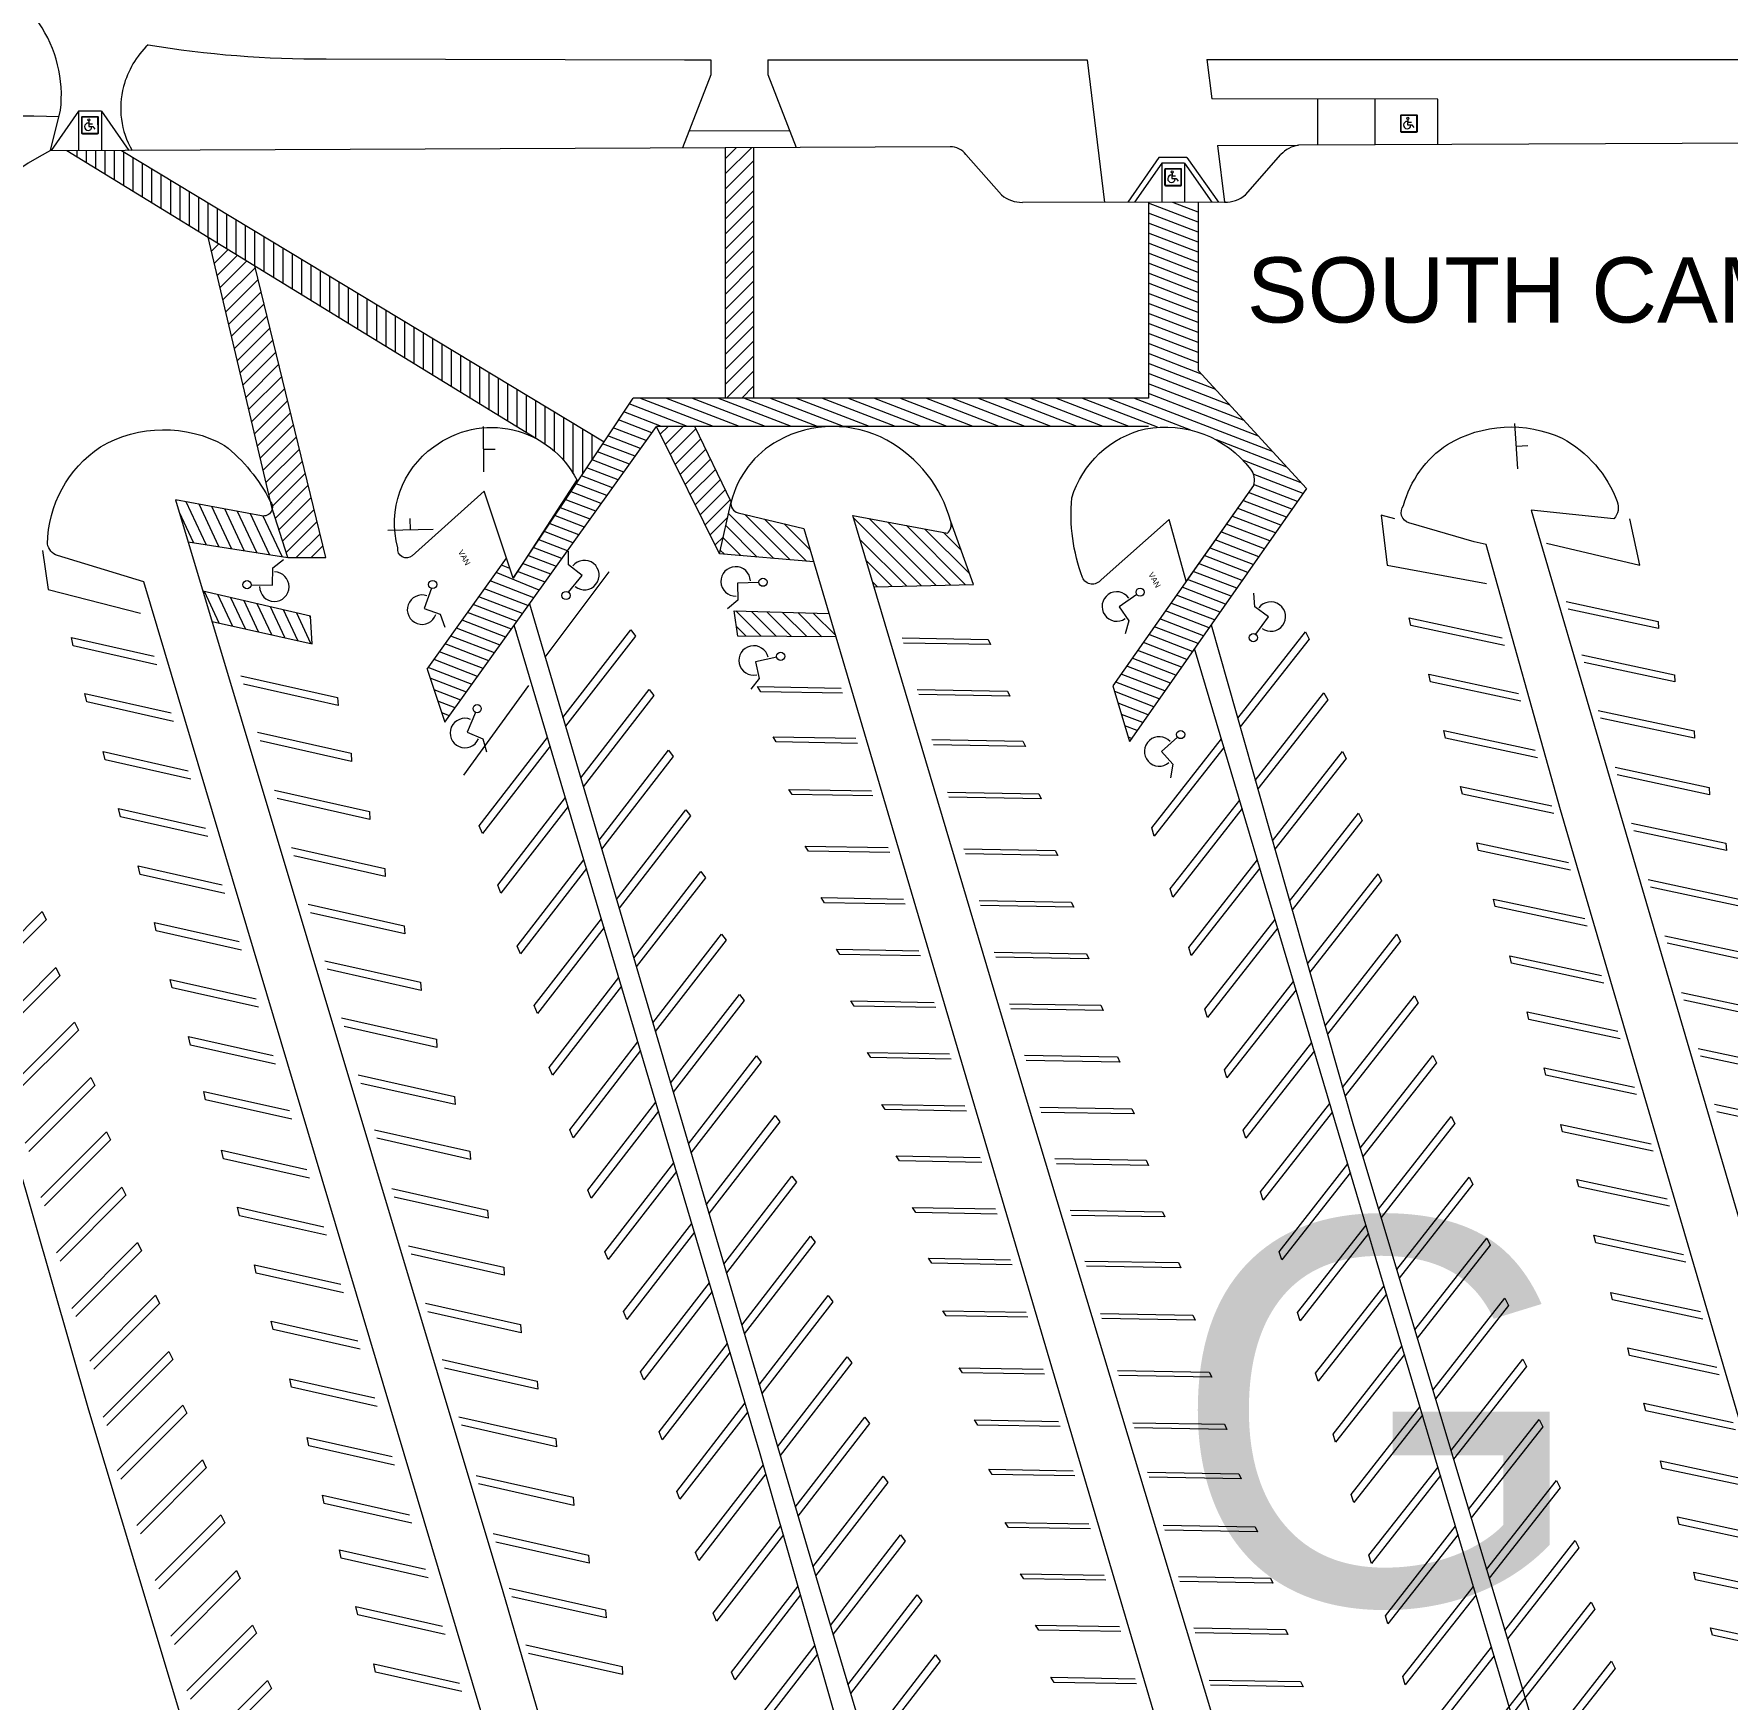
# Model space of a CAD drawing. Header units: feet. Extents: x 6763715 to 6770513, y 1886699 to 1891873.
# Drawn here: x 6767489.8 to 6767788.2, y 1888648 to 1888941.6 of the extents above; entities that cross this region are included whole.
import ezdxf

# ---------------------------------------------------------------- set-up
doc = ezdxf.new("R2010")
doc.units = ezdxf.units.FT
doc.header["$LTSCALE"] = 48
doc.header["$MEASUREMENT"] = 0
doc.layers.get('0').update_dxf_attribs({"lineweight": 0})
for name, color, linetype, lineweight in [('C-PKNG-IDEN', 7, 'Continuous', 0), ('C-PKNG-STRP', 3, 'Continuous', 0), ('C-ROAD', 5, 'Continuous', 0), ('Crosswalk_Stripping', 3, 'Continuous', 0), ('Handicap signs', 5, 'Continuous', 0), ('Housing_Layout_Walks', 6, 'Continuous', 0), ('L-SITE-WALK', 6, 'Continuous', 0)]:
    doc.layers.add(name, color=color, linetype=linetype, lineweight=lineweight)
doc.layers.add('C-ROAD-IDEN', color=7, linetype='Continuous')
doc.styles.add('Campus_Base_Map_NEW$0$Site Plan$0$ARIAL3', font='arial.ttf', dxfattribs={"height": 100})
doc.styles.add('Campus_Base_Map_NEW$0$STANDARD', font='arial.ttf', dxfattribs={"height": 3.8})
doc.styles.get("Standard").update_dxf_attribs({"font": 'arial.ttf'})
pattern_1 = [(115, (-9e-11, 0), (-1.6993271007, -0.79240924076), [])]
pattern_2 = [(135, (-9e-11, 0), (-1.3258252147, -1.3258252147), [])]
pattern_3 = [(45, (-9e-11, 0), (-1.3258252147, 1.3258252147), [])]

# ---------------------------------------------------------------- blocks, each defined once
blk = doc.blocks.new('Campus_Base_Map_NEW$0$S1')
for points in [[(-0.0833, 0), (0.0833, 0)], [(0, 0), (0, -0.0417)]]:
    blk.add_lwpolyline(points)
blk = doc.blocks.new('Campus_Base_Map_NEW$0$HANDI')
at = {"layer": 'Handicap signs', "lineweight": 0}
for p, q in [((0, 0.0791), (0, 0)), ((0, 0), (0.0625, 0)), ((0.0625, 0), (0.0941, -0.0386))]:
    blk.add_line(p, q, dxfattribs=at)
blk.add_circle((0, 0.0941), 0.015, dxfattribs=at)
blk.add_arc((-0.0062, -0.0062), 0.0541, 90, 0, dxfattribs=at)
blk = doc.blocks.new('Campus_Base_Map_NEW$0$Site Plan$0$HANDI')
for p, q in [((0, 0.079), (0, 0)), ((0, 0), (0.062, 0)), ((0.062, 0), (0.094, -0.039))]:
    blk.add_line(p, q)
blk.add_circle((0, 0.094), 0.015)
blk.add_arc((-0.006, -0.006), 0.0541, 90, 0)
blk = doc.blocks.new('Campus_Base_Map_NEW$0$handicap')
at = {"layer": 'C-PKNG-STRP'}
blk.add_line((563729.991, 157499.5), (563730.041, 157499.478), dxfattribs=at)
for points in [[(563729.849, 157499.398), (563730.056, 157499.316, 0.414214), (563730.074, 157499.324), (563730.156, 157499.53, 0.414214), (563730.148, 157499.548), (563729.942, 157499.63, 0.414214), (563729.924, 157499.622), (563729.842, 157499.416, 0.414214)], [(563729.852, 157499.404), (563730.059, 157499.322, 0.414214), (563730.068, 157499.326), (563730.149, 157499.533, 0.414214), (563730.146, 157499.542), (563729.939, 157499.624, 0.414214), (563729.93, 157499.62), (563729.848, 157499.413, 0.414214)]]:
    blk.add_lwpolyline(points, format="xyb", close=True, dxfattribs=at)
at = {"layer": 'C-PKNG-STRP', "rotation": 335.9749199039166}
blk.add_blockref('Campus_Base_Map_NEW$0$Site Plan$0$HANDI', (563729.975, 157499.464), dxfattribs=at)

msp = doc.modelspace()

# ---------------------------------------------------------------- hatches: boundary and pattern name
at = {"layer": 'Crosswalk_Stripping'}
h = msp.add_hatch(dxfattribs=at)
h.set_pattern_fill('ANSI31', color=256, scale=15, style=0)
h.set_pattern_definition(pattern_3)
h.paths.add_polyline_path([(6767616.6, 1888921.51), (6767611.6, 1888921.49), (6767611.6, 1888877.38), (6767616.6, 1888877.38)])
h = msp.add_hatch(dxfattribs=at)
h.set_pattern_fill('ANSI31', color=256, scale=15, style=0)
h.set_pattern_definition(pattern_3)
h.paths.add_polyline_path([(6767528.76, 1888900.68), (6767520.51, 1888905.75), (6767531.56, 1888859.07, -0.191317), (6767531.82, 1888857.93), (6767534.56, 1888849.26), (6767541.25, 1888849.26)])
h.paths.add_polyline_path([(6767606.27, 1888872.38), (6767599.5, 1888872.38), (6767610.62, 1888849.91), (6767612.68, 1888859.06)])
h = msp.add_hatch(dxfattribs=at)
h.set_pattern_fill('ANSI31', color=256, scale=15, angle=70, style=0)
h.set_pattern_definition(pattern_1)
h.paths.add_polyline_path([(6767531.82, 1888857.93, -0.430248), (6767529.94, 1888856.61), (6767514.78, 1888859.44), (6767516.99, 1888852.05), (6767534.56, 1888849.26)])
h = msp.add_hatch(dxfattribs=at)
h.set_pattern_fill('ANSI31', color=256, scale=15, angle=90, style=0)
h.set_pattern_definition(pattern_2)
h.paths.add_polyline_path([(6767625.5, 1888854.36), (6767613.89, 1888857.15, -0.406212), (6767612.68, 1888859.06), (6767610.62, 1888849.91), (6767627.23, 1888848.51)])
h = msp.add_hatch(dxfattribs=at)
h.set_pattern_fill('ANSI31', color=256, scale=15, angle=90, style=0)
h.set_pattern_definition(pattern_2)
h.paths.add_polyline_path([(6767651.37, 1888855.61, -0.276283), (6767650.79, 1888853.54), (6767634.12, 1888856.67), (6767637.87, 1888844.08), (6767655.36, 1888844.5)])
h = msp.add_hatch(dxfattribs=at)
h.set_pattern_fill('ANSI31', color=256, scale=15, angle=70, style=0)
h.set_pattern_definition(pattern_1)
h.paths.add_polyline_path([(6767538.57, 1888838.91), (6767519.6, 1888843.33), (6767521.2, 1888838), (6767538.82, 1888834.07)])
h = msp.add_hatch(dxfattribs=at)
h.set_pattern_fill('ANSI31', color=256, scale=15, angle=90, style=0)
h.set_pattern_definition(pattern_2)
h.paths.add_polyline_path([(6767629.92, 1888839.41), (6767613.22, 1888839.86), (6767613.86, 1888835.43), (6767631.14, 1888835.27)])

# ---------------------------------------------------------------- linework, layer by layer
at = {"layer": 'C-PKNG-STRP'}
for p, q in [((6767495.76, 1888920.93), (6767495.76, 1888920.99)), ((6767704.69, 1888861.99), (6767679.95, 1888826.62)), ((6767714.05, 1888861.41), (6767682.89, 1888816.86)), ((6767617.8, 1888691.24), (6767574.46, 1888837.32)), ((6767697.25, 1888837.39), (6767722.23, 1888749.52)), ((6767574.87, 1888836.25), (6767574.76, 1888836.3)), ((6767679.95, 1888826.62), (6767682.89, 1888816.86)), ((6767722.23, 1888749.52), (6767787.23, 1888532.6)), ((6767648.34, 1888584.56), (6767617.8, 1888691.24))]:
    msp.add_line(p, q, dxfattribs=at)
for points in [[(6767516.99, 1888852.05), (6767534.56, 1888849.26), (6767531.82, 1888857.93)], [(6767627.23, 1888848.51), (6767610.62, 1888849.91), (6767612.68, 1888859.06)], [(6767637.87, 1888844.08), (6767655.36, 1888844.5), (6767651.37, 1888855.61)], [(6767729.63, 1888856.07), (6767727.21, 1888856.75), (6767728.28, 1888847.94), (6767745.75, 1888844.67)], [(6767756.37, 1888851.8), (6767772.81, 1888847.92), (6767771.01, 1888856.1)], [(6767491.34, 1888850.53), (6767492.3, 1888843.62), (6767508.61, 1888839.43)], [(6767579.89, 1888831.71), (6767591.15, 1888846.76), (6767591.15, 1888846.76)], [(6767521.2, 1888838), (6767538.82, 1888834.07), (6767538.57, 1888838.91), (6767519.6, 1888843.33)], [(6767577.14, 1888841.08), (6767626.04, 1888674.82), (6767677.37, 1888501.95)], [(6767631.14, 1888835.27), (6767613.86, 1888835.43), (6767613.22, 1888839.86), (6767629.92, 1888839.41)], [(6767759.8, 1888841.49), (6767776.03, 1888838.01), (6767776.1, 1888836.74), (6767760.19, 1888840.14)], [(6767583.02, 1888821.06), (6767594.97, 1888836.51), (6767595.79, 1888835.43), (6767583.48, 1888819.52)], [(6767748.96, 1888833.77), (6767732.47, 1888837.3), (6767732.17, 1888838.63)], [(6767732.17, 1888838.63), (6767748.56, 1888835.12)], [(6767511.47, 1888830.37), (6767496.74, 1888833.68), (6767496.41, 1888835.16)], [(6767496.41, 1888835.16), (6767511.02, 1888831.87)], [(6767642.8, 1888835.08), (6767657.95, 1888834.81), (6767658.38, 1888833.91), (6767643.07, 1888834.18)], [(6767701.93, 1888820.92), (6767713.87, 1888836.15), (6767714.51, 1888834.89), (6767702.36, 1888819.42)], [(6767784.55, 1888529.18), (6767766.63, 1888590), (6767736.05, 1888692.94), (6767694.35, 1888833.24)], [(6767762.57, 1888832.12), (6767778.92, 1888828.61), (6767778.99, 1888827.34), (6767762.96, 1888830.77)], [(6767526.28, 1888828.44), (6767543.3, 1888824.61), (6767543.4, 1888823.18), (6767526.73, 1888826.93)], [(6767751.84, 1888823.97), (6767735.92, 1888827.38), (6767735.62, 1888828.7)], [(6767735.62, 1888828.7), (6767751.44, 1888825.31)], [(6767514.43, 1888820.38), (6767499.14, 1888823.82), (6767498.81, 1888825.3)], [(6767498.81, 1888825.3), (6767513.99, 1888821.89)], [(6767576.99, 1888826.71), (6767565.49, 1888810.93)], [(6767586.16, 1888810.41), (6767598.24, 1888826.02), (6767599.06, 1888824.94), (6767586.61, 1888808.86)], [(6767632.29, 1888825.35), (6767617.92, 1888825.6), (6767617.33, 1888826.51)], [(6767617.33, 1888826.51), (6767632.03, 1888826.25)], [(6767645.46, 1888826.01), (6767661.37, 1888825.73), (6767661.81, 1888824.83), (6767645.72, 1888825.11)], [(6767705.04, 1888809.98), (6767717.14, 1888825.42), (6767717.79, 1888824.16), (6767705.47, 1888808.48)], [(6767765.47, 1888822.31), (6767782.37, 1888818.69), (6767782.44, 1888817.41), (6767765.86, 1888820.96)], [(6767529.22, 1888818.46), (6767545.71, 1888814.75), (6767545.8, 1888813.32), (6767529.66, 1888816.95)], [(6767754.78, 1888813.95), (6767738.58, 1888817.42), (6767738.27, 1888818.75)], [(6767738.27, 1888818.75), (6767754.38, 1888815.3)], [(6767568.26, 1888801.98), (6767580.32, 1888817.56)], [(6767580.78, 1888816.02), (6767568.84, 1888800.59), (6767568.26, 1888801.98)], [(6767634.92, 1888816.5), (6767620.63, 1888816.75), (6767620.05, 1888817.65)], [(6767620.05, 1888817.65), (6767634.65, 1888817.4)], [(6767648.06, 1888817.16), (6767664.09, 1888816.88), (6767664.52, 1888815.98), (6767648.32, 1888816.26)], [(6767686.78, 1888801.59), (6767699.09, 1888817.29)], [(6767699.53, 1888815.81), (6767687.23, 1888800.15), (6767686.78, 1888801.59)], [(6767517.46, 1888810.19), (6767502.35, 1888813.59), (6767502.02, 1888815.07)], [(6767502.02, 1888815.07), (6767517.01, 1888811.69)], [(6767589.39, 1888799.43), (6767601.66, 1888815.3), (6767602.48, 1888814.22), (6767589.84, 1888797.88)], [(6767708.06, 1888799.34), (6767720.41, 1888815.09), (6767721.05, 1888813.83), (6767708.49, 1888797.84)], [(6767768.43, 1888812.29), (6767785.02, 1888808.73), (6767785.09, 1888807.46), (6767768.82, 1888810.95)], [(6767532.21, 1888808.27), (6767548.92, 1888804.51), (6767549.01, 1888803.09), (6767532.66, 1888806.77)], [(6767571.53, 1888791.5), (6767583.47, 1888806.94)], [(6767637.66, 1888807.25), (6767623.41, 1888807.5), (6767622.83, 1888808.4)], [(6767622.83, 1888808.4), (6767637.4, 1888808.15)], [(6767650.77, 1888807.91), (6767666.87, 1888807.63), (6767667.31, 1888806.73), (6767651.03, 1888807.02)], [(6767690.06, 1888790.86), (6767702.3, 1888806.48)], [(6767757.67, 1888804.12), (6767741.52, 1888807.58), (6767741.22, 1888808.91)], [(6767741.22, 1888808.91), (6767757.27, 1888805.47)], [(6767520.47, 1888800.07), (6767505.06, 1888803.54), (6767504.73, 1888805.02)], [(6767504.73, 1888805.02), (6767520.02, 1888801.58)], [(6767583.93, 1888805.39), (6767572.11, 1888790.11), (6767571.53, 1888791.5)], [(6767592.46, 1888789), (6767604.68, 1888804.81), (6767605.5, 1888803.73), (6767592.91, 1888787.45)], [(6767702.74, 1888805), (6767690.5, 1888789.42), (6767690.06, 1888790.86)], [(6767711.09, 1888788.69), (6767723.24, 1888804.19), (6767723.88, 1888802.93), (6767711.52, 1888787.19)], [(6767771.33, 1888802.45), (6767787.97, 1888798.89), (6767788.04, 1888797.62), (6767771.73, 1888801.11)], [(6767535.19, 1888798.16), (6767551.62, 1888794.46), (6767551.72, 1888793.04), (6767535.63, 1888796.66)], [(6767640.63, 1888797.26), (6767626.32, 1888797.51), (6767625.73, 1888798.41)], [(6767625.73, 1888798.41), (6767640.36, 1888798.15)], [(6767653.7, 1888797.92), (6767669.78, 1888797.64), (6767670.21, 1888796.74), (6767653.96, 1888797.02)], [(6767760.6, 1888794.16), (6767744.38, 1888797.64), (6767744.07, 1888798.96)], [(6767744.07, 1888798.96), (6767760.2, 1888795.5)], [(6767523.44, 1888790.05), (6767508.51, 1888793.41), (6767508.18, 1888794.89)], [(6767508.18, 1888794.89), (6767523, 1888791.56)], [(6767574.96, 1888780.77), (6767586.72, 1888795.98)], [(6767693.32, 1888780.52), (6767705.42, 1888795.97)], [(6767587.18, 1888794.44), (6767575.53, 1888779.38), (6767574.96, 1888780.77)], [(6767595.5, 1888778.64), (6767607.31, 1888793.91), (6767608.13, 1888792.83), (6767595.96, 1888777.09)], [(6767705.86, 1888794.49), (6767693.76, 1888779.09), (6767693.32, 1888780.52)], [(6767714.23, 1888777.65), (6767726.66, 1888793.52), (6767727.3, 1888792.25), (6767714.66, 1888776.15)], [(6767774.28, 1888792.49), (6767790.82, 1888788.95), (6767790.89, 1888787.67), (6767774.68, 1888791.15)], [(6767643.33, 1888788.16), (6767629.14, 1888788.41), (6767628.56, 1888789.31)], [(6767628.56, 1888789.31), (6767643.06, 1888789.06)], [(6767656.37, 1888788.82), (6767672.6, 1888788.54), (6767673.04, 1888787.64), (6767656.63, 1888787.93)], [(6767763.5, 1888784.28), (6767747.33, 1888787.74), (6767747.02, 1888789.07)], [(6767747.02, 1888789.07), (6767763.1, 1888785.62)], [(6767479.68, 1888775.24), (6767491.26, 1888786.84), (6767491.95, 1888785.41), (6767480.35, 1888773.79)], [(6767538.13, 1888788.15), (6767555.08, 1888784.34), (6767555.17, 1888782.91), (6767538.57, 1888786.65)], [(6767526.41, 1888780.08), (6767511.37, 1888783.46), (6767511.03, 1888784.94)], [(6767511.03, 1888784.94), (6767525.96, 1888781.59)], [(6767577.98, 1888770.28), (6767589.81, 1888785.58)], [(6767590.27, 1888784.04), (6767578.55, 1888768.89), (6767577.98, 1888770.28)], [(6767598.85, 1888767.25), (6767610.95, 1888782.89), (6767611.77, 1888781.81), (6767599.31, 1888765.7)], [(6767696.15, 1888769.63), (6767708.55, 1888785.45)], [(6767708.99, 1888783.98), (6767696.6, 1888768.2), (6767696.15, 1888769.63)], [(6767717.33, 1888766.74), (6767729.99, 1888782.89), (6767730.63, 1888781.62), (6767717.76, 1888765.24)], [(6767646.03, 1888779.06), (6767631.82, 1888779.31), (6767631.23, 1888780.21)], [(6767631.23, 1888780.21), (6767645.76, 1888779.95)], [(6767659.04, 1888779.72), (6767675.28, 1888779.43), (6767675.71, 1888778.53), (6767659.3, 1888778.82)], [(6767777.2, 1888782.6), (6767793.77, 1888779.05), (6767793.84, 1888777.78), (6767777.6, 1888781.26)], [(6767482.08, 1888765.38), (6767493.66, 1888776.98), (6767494.35, 1888775.55), (6767482.75, 1888763.93)], [(6767541.06, 1888778.19), (6767557.93, 1888774.39), (6767558.03, 1888772.96), (6767541.5, 1888776.68)], [(6767766.44, 1888774.26), (6767750.18, 1888777.75), (6767749.87, 1888779.07)], [(6767749.87, 1888779.07), (6767766.05, 1888775.61)], [(6767529.4, 1888769.99), (6767514.17, 1888773.42), (6767513.84, 1888774.9)], [(6767513.84, 1888774.9), (6767528.95, 1888771.5)], [(6767580.61, 1888759.38), (6767592.88, 1888775.24)], [(6767593.33, 1888773.7), (6767581.19, 1888757.99), (6767580.61, 1888759.38)], [(6767699.58, 1888758.95), (6767711.79, 1888774.54)], [(6767601.99, 1888756.58), (6767614.12, 1888772.25), (6767614.94, 1888771.17), (6767602.45, 1888755.03)], [(6767633.76, 1888771.1), (6767648.46, 1888770.84)], [(6767648.73, 1888769.95), (6767634.35, 1888770.2), (6767633.76, 1888771.1)], [(6767712.23, 1888773.07), (6767700.02, 1888757.52), (6767699.58, 1888758.95)], [(6767720.42, 1888755.87), (6767733.07, 1888772), (6767733.71, 1888770.74), (6767720.85, 1888754.37)], [(6767780.16, 1888772.58), (6767796.62, 1888769.06), (6767796.69, 1888767.78), (6767780.56, 1888771.24)], [(6767544.02, 1888768.11), (6767560.74, 1888764.35), (6767560.83, 1888762.92), (6767544.47, 1888766.6)], [(6767661.71, 1888770.61), (6767677.8, 1888770.33), (6767678.24, 1888769.43), (6767661.97, 1888769.71)], [(6767769.34, 1888764.41), (6767753.23, 1888767.86), (6767752.92, 1888769.18)], [(6767752.92, 1888769.18), (6767768.94, 1888765.75)], [(6767485.38, 1888755.8), (6767496.95, 1888767.39), (6767497.64, 1888765.96), (6767486.05, 1888754.35)], [(6767532.38, 1888759.95), (6767517.38, 1888763.33), (6767517.05, 1888764.81)], [(6767517.05, 1888764.81), (6767531.94, 1888761.46)], [(6767584.24, 1888748.36), (6767596.25, 1888763.88)], [(6767596.7, 1888762.34), (6767584.82, 1888746.97), (6767584.24, 1888748.36)], [(6767651.43, 1888760.86), (6767637.27, 1888761.11), (6767636.69, 1888762.01)], [(6767636.69, 1888762.01), (6767651.16, 1888761.75)], [(6767702.9, 1888748.32), (6767715, 1888763.76)], [(6767715.44, 1888762.29), (6767703.34, 1888746.89), (6767702.9, 1888748.32)], [(6767783.08, 1888762.72), (6767799.67, 1888759.17), (6767799.74, 1888757.89), (6767783.48, 1888761.38)], [(6767605.14, 1888745.89), (6767617.15, 1888761.41), (6767617.97, 1888760.33), (6767605.59, 1888744.34)], [(6767664.38, 1888761.52), (6767680.73, 1888761.23), (6767681.16, 1888760.33), (6767664.64, 1888760.62)], [(6767723.54, 1888745.14), (6767736.34, 1888761.47), (6767736.98, 1888760.2), (6767723.98, 1888743.66)], [(6767772.22, 1888754.59), (6767756.23, 1888758.02), (6767755.92, 1888759.34)], [(6767755.92, 1888759.34), (6767771.83, 1888755.93)], [(6767488.27, 1888746.01), (6767499.84, 1888757.6), (6767500.54, 1888756.17), (6767488.94, 1888744.55)], [(6767546.97, 1888758.08), (6767563.94, 1888754.26), (6767564.04, 1888752.83), (6767547.41, 1888756.57)], [(6767535.26, 1888750.26), (6767520.07, 1888753.68), (6767519.74, 1888755.16)], [(6767519.74, 1888755.16), (6767534.82, 1888751.77)], [(6767587.42, 1888737.73), (6767599.41, 1888753.23)], [(6767654.15, 1888751.7), (6767639.8, 1888751.95), (6767639.21, 1888752.85)], [(6767639.21, 1888752.85), (6767653.88, 1888752.59)], [(6767705.98, 1888737.44), (6767718.19, 1888753.02)], [(6767785.98, 1888752.9), (6767802.67, 1888749.33), (6767802.74, 1888748.05), (6767786.38, 1888751.56)], [(6767599.87, 1888751.69), (6767587.99, 1888736.34), (6767587.42, 1888737.73)], [(6767608.28, 1888735.19), (6767620.42, 1888750.88), (6767621.24, 1888749.8), (6767608.74, 1888733.64)], [(6767667.06, 1888752.36), (6767683.26, 1888752.08), (6767683.69, 1888751.18), (6767667.33, 1888751.46)], [(6767718.63, 1888751.54), (6767706.42, 1888736), (6767705.98, 1888737.44)], [(6767726.76, 1888734.4), (6767739.56, 1888750.74), (6767740.2, 1888749.47), (6767727.2, 1888732.92)], [(6767491.01, 1888736.46), (6767502.58, 1888748.05), (6767503.28, 1888746.62), (6767491.68, 1888735)], [(6767549.82, 1888748.39), (6767566.63, 1888744.61), (6767566.73, 1888743.18), (6767550.26, 1888746.89)], [(6767775.16, 1888744.6), (6767759.18, 1888748.02), (6767758.88, 1888749.35)], [(6767758.88, 1888749.35), (6767774.77, 1888745.94)], [(6767538.35, 1888739.88), (6767523.19, 1888743.29), (6767522.85, 1888744.78)], [(6767522.85, 1888744.78), (6767537.9, 1888741.39)], [(6767590.44, 1888726.89), (6767602.57, 1888742.57)], [(6767603.03, 1888741.02), (6767591.02, 1888725.5), (6767590.44, 1888726.89)], [(6767656.83, 1888742.64), (6767642.33, 1888742.89), (6767641.74, 1888743.79)], [(6767641.74, 1888743.79), (6767656.57, 1888743.53)], [(6767669.72, 1888743.3), (6767685.78, 1888743.02), (6767686.22, 1888742.12), (6767669.98, 1888742.4)], [(6767709.25, 1888726.9), (6767721.36, 1888742.36)], [(6767721.8, 1888740.88), (6767709.69, 1888725.47), (6767709.25, 1888726.9)], [(6767493.76, 1888726.71), (6767505.33, 1888738.3), (6767506.03, 1888736.87), (6767494.43, 1888725.25)], [(6767552.87, 1888738.02), (6767569.75, 1888734.22), (6767569.85, 1888732.79), (6767553.31, 1888736.51)], [(6767611.37, 1888724.7), (6767623.39, 1888740.24), (6767624.21, 1888739.16), (6767611.83, 1888723.15)], [(6767729.95, 1888723.74), (6767742.74, 1888740.05), (6767743.38, 1888738.79), (6767730.4, 1888722.26)], [(6767778.02, 1888734.9), (6767762.03, 1888738.33), (6767761.72, 1888739.65)], [(6767761.72, 1888739.65), (6767777.63, 1888736.24)], [(6767541.34, 1888729.81), (6767526.04, 1888733.25), (6767525.71, 1888734.73)], [(6767525.71, 1888734.73), (6767540.89, 1888731.31)], [(6767593.71, 1888716.36), (6767605.74, 1888731.9)], [(6767659.53, 1888733.54), (6767645.2, 1888733.79), (6767644.61, 1888734.7)], [(6767644.61, 1888734.7), (6767659.27, 1888734.44)], [(6767672.39, 1888734.21), (6767688.66, 1888733.92), (6767689.09, 1888733.02), (6767672.65, 1888733.31)], [(6767606.19, 1888730.35), (6767594.29, 1888714.97), (6767593.71, 1888716.36)], [(6767614.53, 1888713.97), (6767626.66, 1888729.66), (6767627.48, 1888728.58), (6767614.98, 1888712.42)], [(6767712.48, 1888716.17), (6767724.56, 1888731.59)], [(6767725, 1888730.12), (6767712.92, 1888714.74), (6767712.48, 1888716.17)], [(6767733.13, 1888713.13), (6767745.81, 1888729.31), (6767746.45, 1888728.05), (6767733.58, 1888711.66)], [(6767780.92, 1888725.08), (6767765.03, 1888728.49), (6767764.72, 1888729.81)], [(6767764.72, 1888729.81), (6767780.52, 1888726.43)], [(6767496.51, 1888716.91), (6767508.08, 1888728.5), (6767508.77, 1888727.07), (6767497.18, 1888715.45)], [(6767555.83, 1888727.95), (6767572.6, 1888724.18), (6767572.7, 1888722.75), (6767556.27, 1888726.45)], [(6767544.36, 1888719.65), (6767529, 1888723.11), (6767528.67, 1888724.59)], [(6767528.67, 1888724.59), (6767543.91, 1888721.16)], [(6767662.19, 1888724.6), (6767648.02, 1888724.85), (6767647.44, 1888725.75)], [(6767647.44, 1888725.75), (6767661.92, 1888725.49)], [(6767675.01, 1888725.26), (6767691.48, 1888724.97), (6767691.91, 1888724.07), (6767675.27, 1888724.37)], [(6767596.69, 1888705.72), (6767608.84, 1888721.43)], [(6767715.65, 1888705.49), (6767727.74, 1888720.91)], [(6767499.69, 1888707.62), (6767511.26, 1888719.21), (6767511.95, 1888717.78), (6767500.36, 1888706.17)], [(6767558.81, 1888717.8), (6767575.56, 1888714.04), (6767575.66, 1888712.61), (6767559.25, 1888716.3)], [(6767609.3, 1888719.89), (6767597.26, 1888704.33), (6767596.69, 1888705.72)], [(6767617.62, 1888703.45), (6767629.78, 1888719.17), (6767630.6, 1888718.09), (6767618.08, 1888701.9)], [(6767728.18, 1888719.44), (6767716.09, 1888704.05), (6767715.65, 1888705.49)], [(6767736.33, 1888702.47), (6767749.03, 1888718.68), (6767749.68, 1888717.42), (6767736.77, 1888700.99)], [(6767783.89, 1888714.99), (6767767.98, 1888718.39), (6767767.68, 1888719.72)], [(6767767.68, 1888719.72), (6767783.49, 1888716.33)], [(6767547.31, 1888709.71), (6767531.95, 1888713.16), (6767531.62, 1888714.64)], [(6767531.62, 1888714.64), (6767546.86, 1888711.21)], [(6767664.93, 1888715.34), (6767650.56, 1888715.59), (6767649.97, 1888716.49)], [(6767649.97, 1888716.49), (6767664.67, 1888716.23)], [(6767677.75, 1888716), (6767694.01, 1888715.72), (6767694.45, 1888714.82), (6767678.02, 1888715.11)], [(6767501.99, 1888697.71), (6767513.56, 1888709.3), (6767514.26, 1888707.87), (6767502.66, 1888696.25)], [(6767599.96, 1888695.13), (6767612.02, 1888710.73)], [(6767612.48, 1888709.18), (6767600.54, 1888693.74), (6767599.96, 1888695.13)], [(6767620.84, 1888692.52), (6767633.11, 1888708.39), (6767633.93, 1888707.31), (6767621.29, 1888690.98)], [(6767718.73, 1888694.75), (6767730.9, 1888710.28)], [(6767731.34, 1888708.8), (6767719.17, 1888693.32), (6767718.73, 1888694.75)], [(6767786.77, 1888705.22), (6767770.98, 1888708.6), (6767770.67, 1888709.93)], [(6767770.67, 1888709.93), (6767786.37, 1888706.56)], [(6767561.73, 1888707.87), (6767578.51, 1888704.09), (6767578.61, 1888702.66), (6767562.18, 1888706.36)], [(6767667.91, 1888705.29), (6767653.46, 1888705.55), (6767652.87, 1888706.45)], [(6767652.87, 1888706.45), (6767667.65, 1888706.19)], [(6767680.73, 1888705.96), (6767696.92, 1888705.67), (6767697.35, 1888704.77), (6767680.99, 1888705.06)], [(6767739.52, 1888691.82), (6767752.16, 1888707.95), (6767752.8, 1888706.68), (6767739.96, 1888690.34)], [(6767550.3, 1888699.63), (6767535.21, 1888703.03), (6767534.88, 1888704.51)], [(6767534.88, 1888704.51), (6767549.86, 1888701.14)], [(6767504.48, 1888688.25), (6767516.05, 1888699.84), (6767516.74, 1888698.41), (6767505.15, 1888686.8)], [(6767603.08, 1888684.65), (6767615.13, 1888700.23)], [(6767721.95, 1888684.12), (6767734.08, 1888699.59)], [(6767789.64, 1888695.47), (6767773.83, 1888698.86), (6767773.52, 1888700.18)], [(6767773.52, 1888700.18), (6767789.25, 1888696.81)], [(6767564.69, 1888697.8), (6767581.77, 1888693.96), (6767581.87, 1888692.53), (6767565.14, 1888696.3)], [(6767615.59, 1888698.69), (6767603.65, 1888683.26), (6767603.08, 1888684.65)], [(6767623.97, 1888681.86), (6767636.23, 1888697.71), (6767637.05, 1888696.63), (6767624.43, 1888680.31)], [(6767670.64, 1888696.09), (6767656.14, 1888696.34), (6767655.55, 1888697.25)], [(6767655.55, 1888697.25), (6767670.38, 1888696.99)], [(6767683.46, 1888696.76), (6767699.6, 1888696.47), (6767700.03, 1888695.57), (6767683.72, 1888695.86)], [(6767734.51, 1888698.11), (6767722.39, 1888682.68), (6767721.95, 1888684.12)], [(6767742.62, 1888681.46), (6767755.03, 1888697.3), (6767755.68, 1888696.04), (6767743.07, 1888679.98)], [(6767553.37, 1888689.29), (6767538.27, 1888692.69), (6767537.94, 1888694.17)], [(6767537.94, 1888694.17), (6767552.93, 1888690.8)], [(6767507.92, 1888678.62), (6767519.49, 1888690.22), (6767520.19, 1888688.78), (6767508.59, 1888677.17)], [(6767567.73, 1888687.47), (6767584.84, 1888683.62), (6767584.93, 1888682.19), (6767568.17, 1888685.96)], [(6767606.4, 1888673.87), (6767618.35, 1888689.31)], [(6767618.8, 1888687.75), (6767606.98, 1888672.48), (6767606.4, 1888673.87)], [(6767627.08, 1888671.33), (6767639.45, 1888687.32), (6767640.27, 1888686.24), (6767627.54, 1888669.79)], [(6767673.23, 1888687.38), (6767658.65, 1888687.64), (6767658.07, 1888688.54)], [(6767658.07, 1888688.54), (6767672.96, 1888688.28)], [(6767686.04, 1888688.05), (6767702.11, 1888687.76), (6767702.55, 1888686.86), (6767686.31, 1888687.15)], [(6767725.07, 1888673.38), (6767737.25, 1888688.91)], [(6767737.69, 1888687.44), (6767725.52, 1888671.95), (6767725.07, 1888673.38)], [(6767792.64, 1888685.31), (6767776.73, 1888688.71), (6767776.43, 1888690.04)], [(6767776.43, 1888690.04), (6767792.24, 1888686.65)], [(6767745.8, 1888670.86), (6767758.11, 1888686.56), (6767758.75, 1888685.3), (6767746.24, 1888669.38)], [(6767556.43, 1888679.02), (6767540.98, 1888682.49), (6767540.65, 1888683.97)], [(6767540.65, 1888683.97), (6767555.98, 1888680.52)], [(6767511.16, 1888668.94), (6767522.73, 1888680.53), (6767523.43, 1888679.1), (6767511.83, 1888667.48)], [(6767609.53, 1888663.18), (6767621.43, 1888678.57)], [(6767676, 1888678.04), (6767661.54, 1888678.29), (6767660.95, 1888679.19)], [(6767660.95, 1888679.19), (6767675.73, 1888678.93)], [(6767688.81, 1888678.7), (6767705, 1888678.42), (6767705.43, 1888677.52), (6767689.08, 1888677.81)], [(6767727.95, 1888662.74), (6767740.33, 1888678.54)], [(6767795.55, 1888675.43), (6767779.73, 1888678.82), (6767779.43, 1888680.15)], [(6767779.43, 1888680.15), (6767795.15, 1888676.78)], [(6767570.75, 1888677.2), (6767587.55, 1888673.42), (6767587.64, 1888671.99), (6767571.19, 1888675.69)], [(6767621.87, 1888677.01), (6767610.11, 1888661.79), (6767609.53, 1888663.18)], [(6767630.15, 1888661), (6767642.51, 1888676.98), (6767643.33, 1888675.9), (6767630.61, 1888659.45)], [(6767740.77, 1888677.06), (6767728.39, 1888661.3), (6767727.95, 1888662.74)], [(6767749.01, 1888660.14), (6767761.43, 1888675.98), (6767762.07, 1888674.72), (6767749.46, 1888658.66)], [(6767559.28, 1888669.41), (6767543.97, 1888672.85), (6767543.64, 1888674.33)], [(6767543.64, 1888674.33), (6767558.83, 1888670.91)], [(6767513.91, 1888659.14), (6767525.48, 1888670.73), (6767526.18, 1888669.3), (6767514.58, 1888657.68)], [(6767678.69, 1888668.98), (6767664.26, 1888669.24), (6767663.67, 1888670.14)], [(6767663.67, 1888670.14), (6767678.42, 1888669.88)], [(6767691.49, 1888669.65), (6767707.72, 1888669.37), (6767708.15, 1888668.47), (6767691.76, 1888668.75)], [(6767798.42, 1888665.7), (6767782.63, 1888669.08), (6767782.32, 1888670.4)], [(6767782.32, 1888670.4), (6767798.02, 1888667.04)], [(6767573.57, 1888667.6), (6767590.54, 1888663.78), (6767590.64, 1888662.35), (6767574.02, 1888666.09)], [(6767612.74, 1888652.8), (6767624.47, 1888667.95)], [(6767624.91, 1888666.39), (6767613.32, 1888651.41), (6767612.74, 1888652.8)], [(6767633.24, 1888650.57), (6767645.48, 1888666.39), (6767646.3, 1888665.31), (6767633.7, 1888649.02)], [(6767731.02, 1888652), (6767743.49, 1888667.9)], [(6767743.93, 1888666.43), (6767731.47, 1888650.56), (6767731.02, 1888652)], [(6767562.26, 1888659.4), (6767546.88, 1888662.86), (6767546.55, 1888664.34)], [(6767546.55, 1888664.34), (6767561.81, 1888660.9)], [(6767516.75, 1888649.49), (6767528.32, 1888661.09), (6767529.02, 1888659.65), (6767517.42, 1888648.04)], [(6767681.37, 1888659.93), (6767666.89, 1888660.18), (6767666.3, 1888661.09)], [(6767666.3, 1888661.09), (6767681.11, 1888660.83)], [(6767694.18, 1888660.6), (6767710.35, 1888660.31), (6767710.78, 1888659.41), (6767694.44, 1888659.7)], [(6767801.3, 1888655.92), (6767785.58, 1888659.28), (6767785.27, 1888660.61)], [(6767785.27, 1888660.61), (6767800.9, 1888657.26)], [(6767576.51, 1888657.59), (6767593.44, 1888653.79), (6767593.54, 1888652.36), (6767576.96, 1888656.09)], [(6767615.81, 1888642.46), (6767627.45, 1888657.52)], [(6767627.9, 1888655.96), (6767616.38, 1888641.07), (6767615.81, 1888642.46)], [(6767636.41, 1888639.91), (6767648.71, 1888655.81), (6767649.52, 1888654.73), (6767636.87, 1888638.37)], [(6767734.35, 1888641.42), (6767746.68, 1888657.16)], [(6767747.12, 1888655.68), (6767734.79, 1888639.98), (6767734.35, 1888641.42)], [(6767755.39, 1888638.85), (6767767.83, 1888654.72), (6767768.47, 1888653.45), (6767755.84, 1888637.37)], [(6767519.4, 1888639.74), (6767530.97, 1888651.33), (6767531.67, 1888649.9), (6767520.07, 1888638.29)], [(6767565.24, 1888649.35), (6767550.03, 1888652.77), (6767549.7, 1888654.25)], [(6767549.7, 1888654.25), (6767564.79, 1888650.86)], [(6767684.1, 1888650.73), (6767669.57, 1888650.98), (6767668.98, 1888651.89)], [(6767668.98, 1888651.89), (6767683.84, 1888651.62)], [(6767696.91, 1888651.39), (6767713.02, 1888651.11), (6767713.46, 1888650.21), (6767697.17, 1888650.5)]]:
    msp.add_lwpolyline(points, dxfattribs=at)
msp.add_lwpolyline([(6767737.13, 1888630.57), (6767764.21, 1888665.14), (6767764.85, 1888663.87), (6767737.57, 1888629.14)], close=True, dxfattribs=at)
at = {"layer": 'C-ROAD', "lineweight": 0}
for p, q in [((6767651.25, 1888921.66), (6767492.66, 1888920.98)), ((6767660.33, 1888913.18), (6767654.05, 1888920.31)), ((6767703.29, 1888913.19), (6767709.56, 1888920.32)), ((6767459.59, 1888837.82), (6767499.45, 1888699.03)), ((6767499.45, 1888699.03), (6767569.92, 1888464.64))]:
    msp.add_line(p, q, dxfattribs=at)
at = {"layer": 'C-ROAD'}
for points in [[(6767945.58, 1888897.43), (6767905.55, 1888897.4, -0.277523), (6767900.56, 1888900.39, 0.228952), (6767871.36, 1888921.31, 0.053394), (6767856.3, 1888922.54), (6767780.28, 1888922.25), (6767712.64, 1888921.95)], [(6767569.14, 1888860.96), (6767556.47, 1888849.59, -0.703355), (6767553.93, 1888850.96, -0.313558), (6767560.27, 1888868.78, -0.468161), (6767585.46, 1888862.96), (6767574.26, 1888845.65), (6767569.14, 1888860.96)], [(6767640.1, 1888869.94, 0.257078), (6767620.93, 1888869.86, 0.207223), (6767612.68, 1888859.06, 0.406212), (6767613.89, 1888857.15), (6767625.5, 1888854.36), (6767693.1, 1888625.47), (6767720.29, 1888535.46), (6767729.58, 1888535.35), (6767708.61, 1888608.33), (6767664.91, 1888753.19), (6767634.12, 1888856.67), (6767650.79, 1888853.54, 0.276283), (6767651.37, 1888855.61, 0.204672), (6767640.1, 1888869.94)], [(6767692.88, 1888845.11), (6767689.85, 1888855.99), (6767677.85, 1888845.34, -0.584566), (6767674.59, 1888845.74, -0.112723), (6767672.71, 1888859.76, -0.269108), (6767685.66, 1888871.94, -0.284364), (6767704.2, 1888864.82, -0.244691), (6767704.69, 1888861.99), (6767692.88, 1888845.11)], [(6767523.42, 1888869.04, -0.107355), (6767531.41, 1888859.25, -0.732248), (6767529.94, 1888856.61), (6767514.78, 1888859.44), (6767572.42, 1888667.03), (6767624.62, 1888487.54), (6767614.95, 1888490.33), (6767562.29, 1888667.07), (6767509.18, 1888844.99), (6767493.97, 1888849.61, -0.290022), (6767492.21, 1888851.65, -0.248199), (6767501.56, 1888868.76, -0.265021), (6767523.42, 1888869.04)]]:
    msp.add_lwpolyline(points, format="xyb", dxfattribs=at)
msp.add_lwpolyline([(6767699.81, 1888911.88), (6767664.01, 1888911.87)], dxfattribs=at)
msp.add_lwpolyline([(6767743.58, 1888852.06), (6767732.1, 1888855.4, -0.536713), (6767731.16, 1888858.41, -0.184277), (6767738.91, 1888869.19, -0.246537), (6767759.14, 1888870.31, -0.177445), (6767768.82, 1888859.13, -0.287902), (6767768.22, 1888856.11), (6767753.64, 1888857.61), (6767802.34, 1888691.48), (6767842.88, 1888556.81), (6767831.88, 1888559.01), (6767805.83, 1888644.52), (6767758.81, 1888804.81), (6767745.74, 1888851.58)], format="xyb", close=True, dxfattribs=at)
at = {"layer": 'C-ROAD', "lineweight": 0}
for centre, radius, start, end in [((6767651.28, 1888918.14), 3.52, 38.1004, 90.4428), ((6767713.38, 1888916.82), 5.18, 98.2572, 137.6534), ((6767663.91, 1888917.4), 5.53, 229.6925, 271.0733), ((6767699.71, 1888917.41), 5.53, 268.9499, 310.3307)]:
    msp.add_arc(centre, radius, start, end, dxfattribs=at)
at = {"layer": 'Crosswalk_Stripping'}
for p, q in [((6767495.63, 1888921.01), (6767579.11, 1888869.79)), ((6767497.41, 1888919.92), (6767497.41, 1888921)), ((6767499.06, 1888918.91), (6767499.06, 1888921)), ((6767500.71, 1888917.9), (6767500.71, 1888921.01)), ((6767502.36, 1888916.88), (6767502.36, 1888921.02)), ((6767504.01, 1888915.87), (6767504.01, 1888921.03)), ((6767505.27, 1888921.03), (6767590.27, 1888869.67)), ((6767505.66, 1888914.86), (6767505.66, 1888920.79)), ((6767611.6, 1888921.49, 1472.77), (6767611.6, 1888877.38, 1472.77)), ((6767616.6, 1888921.51, 1472.77), (6767616.6, 1888877.38, 1472.77)), ((6767507.31, 1888913.85), (6767507.31, 1888919.8)), ((6767508.96, 1888912.83), (6767508.96, 1888918.8)), ((6767510.61, 1888911.82), (6767510.61, 1888917.8)), ((6767512.26, 1888910.81), (6767512.26, 1888916.81)), ((6767513.91, 1888909.8), (6767513.91, 1888915.81)), ((6767515.56, 1888908.78), (6767515.56, 1888914.81)), ((6767517.21, 1888907.77), (6767517.21, 1888913.82)), ((6767518.86, 1888906.76), (6767518.86, 1888912.82)), ((6767520.51, 1888905.75), (6767520.51, 1888911.82)), ((6767686.22, 1888911.9), (6767686.22, 1888877.38)), ((6767694.97, 1888908.37), (6767686.22, 1888911.75)), ((6767694.97, 1888910.14), (6767690.48, 1888911.87)), ((6767694.97, 1888911.87), (6767694.97, 1888882.26)), ((6767522.16, 1888904.73), (6767522.16, 1888910.83)), ((6767523.81, 1888903.72), (6767523.81, 1888909.83)), ((6767525.46, 1888902.71), (6767525.46, 1888908.83)), ((6767694.97, 1888906.6), (6767686.22, 1888909.98)), ((6767694.97, 1888906.6), (6767686.22, 1888909.98)), ((6767694.97, 1888904.84), (6767686.22, 1888908.22)), ((6767527.11, 1888901.7), (6767527.11, 1888907.83)), ((6767528.76, 1888900.68), (6767528.76, 1888906.84)), ((6767530.41, 1888899.67), (6767530.41, 1888905.84)), ((6767694.97, 1888903.07), (6767686.22, 1888906.45)), ((6767532.06, 1888898.66), (6767532.06, 1888904.84)), ((6767533.71, 1888897.65), (6767533.71, 1888903.85)), ((6767535.36, 1888896.64), (6767535.36, 1888902.85)), ((6767694.97, 1888901.3), (6767686.22, 1888904.68)), ((6767694.97, 1888899.53), (6767686.22, 1888902.91)), ((6767537.01, 1888895.62), (6767537.01, 1888901.85)), ((6767538.66, 1888894.61), (6767538.66, 1888900.86)), ((6767540.31, 1888893.6), (6767540.31, 1888899.86)), ((6767694.97, 1888897.76), (6767686.22, 1888901.14)), ((6767694.97, 1888895.99), (6767686.22, 1888899.37)), ((6767541.96, 1888892.59), (6767541.96, 1888898.86)), ((6767543.61, 1888891.57), (6767543.61, 1888897.86)), ((6767545.26, 1888890.56), (6767545.26, 1888896.87)), ((6767694.97, 1888894.22), (6767686.22, 1888897.6)), ((6767546.91, 1888889.55), (6767546.91, 1888895.87)), ((6767548.56, 1888888.54), (6767548.56, 1888894.87)), ((6767550.21, 1888887.52), (6767550.21, 1888893.88)), ((6767694.97, 1888892.45), (6767686.22, 1888895.83)), ((6767694.97, 1888890.68), (6767686.22, 1888894.07)), ((6767551.86, 1888886.51), (6767551.86, 1888892.88)), ((6767553.51, 1888885.5), (6767553.51, 1888891.88)), ((6767555.16, 1888884.49), (6767555.16, 1888890.89)), ((6767694.97, 1888888.92), (6767686.22, 1888892.3)), ((6767694.97, 1888887.15), (6767686.22, 1888890.53)), ((6767556.81, 1888883.47), (6767556.81, 1888889.89)), ((6767558.46, 1888882.46), (6767558.46, 1888888.89)), ((6767560.11, 1888881.45), (6767560.11, 1888887.9)), ((6767694.97, 1888885.38), (6767686.22, 1888888.76)), ((6767561.76, 1888880.44), (6767561.76, 1888886.9)), ((6767563.41, 1888879.42), (6767563.41, 1888885.9)), ((6767565.06, 1888878.41), (6767565.06, 1888884.9)), ((6767694.97, 1888883.61), (6767686.22, 1888886.99)), ((6767695.57, 1888881.61), (6767686.22, 1888885.22)), ((6767566.71, 1888877.4), (6767566.71, 1888883.91)), ((6767568.36, 1888876.39), (6767568.36, 1888882.91)), ((6767570.01, 1888875.37), (6767570.01, 1888881.91)), ((6767698.07, 1888878.87), (6767686.22, 1888883.45)), ((6767700.58, 1888876.14), (6767686.22, 1888881.68)), ((6767714.05, 1888861.41), (6767694.97, 1888882.26)), ((6767571.66, 1888874.36), (6767571.66, 1888880.92)), ((6767573.31, 1888873.35), (6767573.31, 1888879.92)), ((6767574.96, 1888872.34), (6767574.96, 1888878.92)), ((6767703.08, 1888873.4), (6767686.22, 1888879.91)), ((6767705.58, 1888870.67), (6767686.22, 1888878.15)), ((6767576.61, 1888871.32), (6767576.61, 1888877.93)), ((6767578.26, 1888870.27), (6767578.26, 1888876.93)), ((6767579.91, 1888869.28), (6767579.91, 1888875.93)), ((6767590.27, 1888869.67), (6767595.41, 1888877.38)), ((6767604.97, 1888872.38), (6767594.72, 1888876.34)), ((6767686.22, 1888877.38), (6767595.41, 1888877.38)), ((6767609.55, 1888872.38), (6767596.61, 1888877.38)), ((6767614.13, 1888872.38), (6767601.19, 1888877.38)), ((6767618.71, 1888872.38), (6767605.77, 1888877.38)), ((6767623.29, 1888872.38), (6767610.35, 1888877.38)), ((6767627.87, 1888872.38), (6767614.92, 1888877.38)), ((6767632.45, 1888872.38), (6767619.5, 1888877.38)), ((6767637.03, 1888872.38), (6767624.08, 1888877.38)), ((6767641.61, 1888872.38), (6767628.66, 1888877.38)), ((6767646.18, 1888872.38), (6767633.24, 1888877.38)), ((6767650.76, 1888872.38), (6767637.82, 1888877.38)), ((6767655.34, 1888872.38), (6767642.4, 1888877.38)), ((6767659.92, 1888872.38), (6767646.98, 1888877.38)), ((6767664.5, 1888872.38), (6767651.56, 1888877.38)), ((6767669.08, 1888872.38), (6767656.14, 1888877.38)), ((6767673.66, 1888872.38), (6767660.72, 1888877.38)), ((6767678.24, 1888872.38), (6767665.29, 1888877.38)), ((6767682.82, 1888872.38), (6767669.87, 1888877.38)), ((6767687.82, 1888872.22), (6767674.45, 1888877.38)), ((6767693.68, 1888871.73), (6767679.03, 1888877.38)), ((6767708.08, 1888867.93), (6767683.61, 1888877.38)), ((6767562.24, 1888820.22), (6767599.5, 1888872.38)), ((6767581.56, 1888868), (6767581.56, 1888874.93)), ((6767583.21, 1888866.5), (6767583.21, 1888873.94)), ((6767584.86, 1888864.04), (6767584.86, 1888872.94)), ((6767597.71, 1888869.88), (6767591.91, 1888872.12)), ((6767598.7, 1888871.27), (6767592.85, 1888873.53)), ((6767600.39, 1888872.38), (6767593.78, 1888874.94)), ((6767686.22, 1888872.38), (6767599.5, 1888872.38)), ((6767574.26, 1888845.65), (6767590.27, 1888869.67)), ((6767586.51, 1888864.02), (6767586.51, 1888871.94)), ((6767588.16, 1888866.5), (6767588.16, 1888870.95)), ((6767595.73, 1888867.11), (6767590.03, 1888869.31)), ((6767596.72, 1888868.5), (6767590.97, 1888870.72)), ((6767710.59, 1888865.2), (6767698.18, 1888869.99)), ((6767593.75, 1888864.34), (6767588.16, 1888866.5)), ((6767594.74, 1888865.72), (6767589.1, 1888867.9)), ((6767713.09, 1888862.46), (6767702.84, 1888866.42)), ((6767591.77, 1888861.56), (6767586.28, 1888863.68)), ((6767592.76, 1888862.95), (6767587.22, 1888865.09)), ((6767713.45, 1888860.55), (6767704.67, 1888863.94)), ((6767589.79, 1888858.79), (6767584.16, 1888860.97)), ((6767590.78, 1888860.18), (6767585.08, 1888862.38)), ((6767711.5, 1888857.77), (6767703.81, 1888860.74)), ((6767712.47, 1888859.16), (6767704.74, 1888862.15)), ((6767587.81, 1888856.02), (6767582.33, 1888858.13)), ((6767588.8, 1888857.41), (6767583.25, 1888859.55)), ((6767709.55, 1888854.98), (6767701.86, 1888857.95)), ((6767710.52, 1888856.38), (6767702.84, 1888859.34)), ((6767585.83, 1888853.25), (6767580.5, 1888855.3)), ((6767586.82, 1888854.63), (6767581.42, 1888856.72)), ((6767707.6, 1888852.2), (6767699.92, 1888855.17)), ((6767708.58, 1888853.59), (6767700.89, 1888856.56)), ((6767583.85, 1888850.47), (6767578.67, 1888852.47)), ((6767584.84, 1888851.86), (6767579.59, 1888853.89)), ((6767705.65, 1888849.41), (6767697.97, 1888852.38)), ((6767706.63, 1888850.8), (6767698.94, 1888853.77)), ((6767559.11, 1888829.6), (6767573.08, 1888849.16)), ((6767581.87, 1888847.7), (6767576.84, 1888849.64)), ((6767582.86, 1888849.09), (6767577.76, 1888851.06)), ((6767703.71, 1888846.63), (6767696.02, 1888849.6)), ((6767704.68, 1888848.02), (6767696.99, 1888850.99)), ((6767578.86, 1888843.49), (6767571.27, 1888846.62)), ((6767573.7, 1888847.32), (6767572.18, 1888847.9)), ((6767579.89, 1888844.93), (6767575.01, 1888846.81)), ((6767580.88, 1888846.31), (6767575.93, 1888848.23)), ((6767580.88, 1888846.31), (6767575.93, 1888848.23)), ((6767700.78, 1888842.45), (6767693.1, 1888845.42)), ((6767701.76, 1888843.84), (6767694.07, 1888846.81)), ((6767702.73, 1888845.23), (6767695.05, 1888848.2)), ((6767575.93, 1888839.38), (6767568.22, 1888842.36)), ((6767576.86, 1888840.79), (6767569.21, 1888843.75)), ((6767577.91, 1888842.16), (6767570.2, 1888845.13)), ((6767698.84, 1888839.66), (6767691.15, 1888842.63)), ((6767699.81, 1888841.06), (6767692.12, 1888844.03)), ((6767573.95, 1888836.61), (6767566.24, 1888839.59)), ((6767574.94, 1888838), (6767567.23, 1888840.97)), ((6767696.89, 1888836.88), (6767689.2, 1888839.85)), ((6767697.86, 1888838.27), (6767690.18, 1888841.24)), ((6767571.97, 1888833.84), (6767564.26, 1888836.81)), ((6767572.96, 1888835.22), (6767565.25, 1888838.2)), ((6767694.94, 1888834.09), (6767687.26, 1888837.06)), ((6767695.91, 1888835.49), (6767688.23, 1888838.46)), ((6767569.98, 1888831.05), (6767562.29, 1888834.05)), ((6767570.98, 1888832.45), (6767563.27, 1888835.43)), ((6767692.99, 1888831.31), (6767685.31, 1888834.28)), ((6767693.97, 1888832.7), (6767686.28, 1888835.67)), ((6767568, 1888828.29), (6767560.31, 1888831.27)), ((6767569, 1888829.68), (6767561.29, 1888832.66)), ((6767691.05, 1888828.52), (6767683.31, 1888831.51)), ((6767692.02, 1888829.92), (6767684.33, 1888832.88)), ((6767559.11, 1888829.6), (6767562.24, 1888820.22)), ((6767567.02, 1888826.91), (6767559.31, 1888829.88)), ((6767566.03, 1888825.52), (6767559.65, 1888827.98)), ((6767689.1, 1888825.74), (6767681.41, 1888828.71)), ((6767690.07, 1888827.13), (6767682.39, 1888830.1)), ((6767565.04, 1888824.13), (6767560.33, 1888825.95)), ((6767687.15, 1888822.95), (6767680.26, 1888825.62)), ((6767688.12, 1888824.35), (6767680.44, 1888827.31)), ((6767564.05, 1888822.75), (6767561.01, 1888823.92)), ((6767563.06, 1888821.36), (6767561.68, 1888821.89)), ((6767686.18, 1888821.56), (6767680.86, 1888823.61)), ((6767685.2, 1888820.17), (6767681.46, 1888821.61)), ((6767684.23, 1888818.77), (6767682.06, 1888819.61)), ((6767683.25, 1888817.38), (6767682.66, 1888817.61))]:
    msp.add_line(p, q, dxfattribs=at)
for points in [[(6767531.82, 1888857.93), (6767520.51, 1888905.75)], [(6767534.56, 1888849.26), (6767541.25, 1888849.26), (6767528.76, 1888900.68)], [(6767610.62, 1888849.91), (6767599.5, 1888872.38)], [(6767612.68, 1888859.06), (6767606.27, 1888872.38)]]:
    msp.add_lwpolyline(points, dxfattribs=at)
at = {"layer": 'Housing_Layout_Walks'}
msp.add_lwpolyline([(6767492.72, 1888921.01, 0.189604), (6767492.72, 1888921.01, 0.158849), (6767492.72, 1888921.01, 0.358699), (6767467.03, 1888861.37)], format="xyb", dxfattribs=at)
at = {"layer": 'L-SITE-WALK', "lineweight": 0}
for p, q in [((6767609.1, 1888936.98), (6767609.1, 1888934.37)), ((6767619.12, 1888936.98), (6767619.12, 1888934.44)), ((6767675.38, 1888937.01), (6767678.46, 1888911.87)), ((6767696.51, 1888937.03), (6767697.36, 1888930.13)), ((6767609.1, 1888934.37), (6767604.07, 1888921.46)), ((6767619.12, 1888934.44), (6767624.11, 1888921.54)), ((6767737.21, 1888930.06, 1470.07), (6767697.36, 1888930.13)), ((6767716.06, 1888921.97), (6767716.06, 1888930.1)), ((6767726.16, 1888922.01), (6767726.16, 1888930.08)), ((6767737.21, 1888922.06, 1470.07), (6767737.21, 1888930.06, 1470.07)), ((6767497.68, 1888927.95), (6767492.86, 1888921)), ((6767497.68, 1888927.95), (6767497.68, 1888921)), ((6767501.71, 1888927.95), (6767506.51, 1888921.04)), ((6767501.71, 1888927.95), (6767501.71, 1888921.02)), ((6767605.24, 1888924.47), (6767622.95, 1888924.54)), ((6767698.37, 1888921.89), (6767712.64, 1888921.95)), ((6767698.37, 1888921.89), (6767699.6, 1888911.88)), ((6767688.04, 1888919.79), (6767682.55, 1888911.9)), ((6767688.55, 1888918.79), (6767683.77, 1888911.9)), ((6767688.55, 1888918.79), (6767688.55, 1888911.9)), ((6767692.58, 1888918.79), (6767697.36, 1888911.9)), ((6767692.58, 1888918.79), (6767692.58, 1888911.9)), ((6767692.99, 1888919.79), (6767698.58, 1888911.9))]:
    msp.add_line(p, q, dxfattribs=at)
for points in [[(6767494.21, 1888926.95, 0.074616), (6767459.29, 1888923.39, 0.064119), (6767427.49, 1888910.38, 0.100221), (6767405.57, 1888891.29, -0.335859), (6767390.2, 1888889.52, -0.148855), (6767385.26, 1888894.02), (6767371.66, 1888926.89, -0.117138), (6767370.21, 1888936.23, -0.100131), (6767373.3, 1888942.31), (6767374.7, 1888944.03), (6767369.79, 1888947.67)], [(6767492.72, 1888921.01), (6767494.5, 1888928.1, 0.179672), (6767490.69, 1888943.49, 2.268985)], [(6767509.93, 1888939.66, 0.135355), (6767505.6, 1888932.29, 0.200267), (6767507.1, 1888921.04, 0.184747)]]:
    msp.add_lwpolyline(points, format="xyb", dxfattribs=at)
for points in [[(6767541.29, 1888937.18), (6767604.44, 1888936.98), (6767609.1, 1888936.98)], [(6767619.12, 1888936.98), (6767675.38, 1888937.01)], [(6767696.51, 1888937.03), (6767792.48, 1888937.08), (6767885.03, 1888937.02)], [(6767501.71, 1888927.95), (6767497.68, 1888927.95)], [(6767692.99, 1888919.79), (6767688.04, 1888919.79)], [(6767692.58, 1888918.79), (6767688.55, 1888918.79)]]:
    msp.add_lwpolyline(points, dxfattribs=at)
msp.add_arc((6767539.81, 1889118.09), 180.92, 260.4939, 270.4668, dxfattribs=at)

# ---------------------------------------------------------------- block references
at = {"layer": 'C-PKNG-STRP'}
for name, p, xscale, yscale, zscale, rotation in [('Campus_Base_Map_NEW$0$handicap', (1180667.51, -2367993.6), 11.99999999999999, 11.99999999999999, 11.99999999999999, 21.69606508818722), ('Campus_Base_Map_NEW$0$handicap', (1180899.93, -2367993.31), 11.99999999999999, 11.99999999999999, 11.99999999999999, 21.69606508818707), ('Campus_Base_Map_NEW$0$handicap', (1180858.38, -2368002.77), 12, 12, 12, 21.69606508818706), ('Campus_Base_Map_NEW$0$S1', (6767569.07, 1888868.35), 47.99999999999999, 47.99999999999999, 47.99999999999999, 90.24658092215398), ('Campus_Base_Map_NEW$0$S1', (6767751.05, 1888868.91), 47.99999999999997, 47.99999999999997, 47.99999999999997, 93.72925562289093), ('Campus_Base_Map_NEW$0$S1', (6767556.18, 1888854.12), 48.00000000000001, 48.00000000000001, 48.00000000000001, 181.2825292415308)]:
    msp.add_blockref(name, p, dxfattribs=dict(at, xscale=xscale, yscale=yscale, zscale=zscale, rotation=rotation))
at = {"layer": 'Handicap signs'}
for p, xscale, yscale, zscale, rotation in [((6767531.88, 1888844.42), 47.9999999995543, 47.9999999995543, 47.9999999995543, 89.25263178045839), ((6767586.39, 1888846.12), 48.00000000209434, 48.00000000209434, 48.00000000209434, 141.6039677932857), ((6767558.58, 1888840.26), 47.99999999999996, 47.99999999999996, 47.99999999999996, 340.4775899366982), ((6767558.58, 1888840.26), 47.99999999691732, 47.99999999691732, 47.99999999691732, 340.477589934781), ((6767613.77, 1888844.77), 47.99999999999999, 47.99999999999999, 47.99999999999999, 271.7639950483987), ((6767613.77, 1888844.77), 47.9999999999668, 47.9999999999668, 47.9999999999668, 271.7639950539107), ((6767681.04, 1888840.56), 48.00000000299811, 48.00000000299811, 48.00000000299811, 305.0809720764775), ((6767707.35, 1888838.79), 48.00000000652715, 48.00000000652715, 48.00000000652715, 143.6996146393105), ((6767616.99, 1888830.89), 47.99999999999986, 47.99999999999986, 47.99999999999986, 282.337518464743), ((6767616.99, 1888830.89), 48.00000000168237, 48.00000000168237, 48.00000000168237, 282.3375184696242), ((6767566.13, 1888818.48), 47.99999999999998, 47.99999999999998, 47.99999999999998, 336.8200897887151), ((6767566.13, 1888818.48), 48.00000000333926, 48.00000000333926, 48.00000000333926, 336.8200897919338), ((6767688.51, 1888815.06), 48.00000000327258, 48.00000000327258, 48.00000000327258, 311.5472554170452)]:
    msp.add_blockref('Campus_Base_Map_NEW$0$HANDI', p, dxfattribs=dict(at, xscale=xscale, yscale=yscale, zscale=zscale, rotation=rotation))

# ---------------------------------------------------------------- texts
at = {"layer": 'C-PKNG-IDEN', "insert": (6767690.13, 1888732.69), "char_height": 68, "width": 4845.9604, "attachment_point": 1, "rotation": 360, "style": 'Campus_Base_Map_NEW$0$STANDARD'}
msp.add_mtext('G', dxfattribs=at)
at = {"layer": 'C-ROAD-IDEN'}
msp.add_text('SOUTH CAMPUS CIRCLE', height=11.5, dxfattribs=at).set_placement((6767703.55, 1888890.69, -1523))
at = {"layer": 'Handicap signs', "char_height": 1, "width": 6.9186, "attachment_point": 5, "rotation": 299.1439, "style": 'Campus_Base_Map_NEW$0$Site Plan$0$ARIAL3'}
for insert in [(6767565.64, 1888849.26), (6767687.28, 1888845.31)]:
    msp.add_mtext('VAN', dxfattribs=dict(at, insert=insert))

doc.saveas('drawing.dxf')
